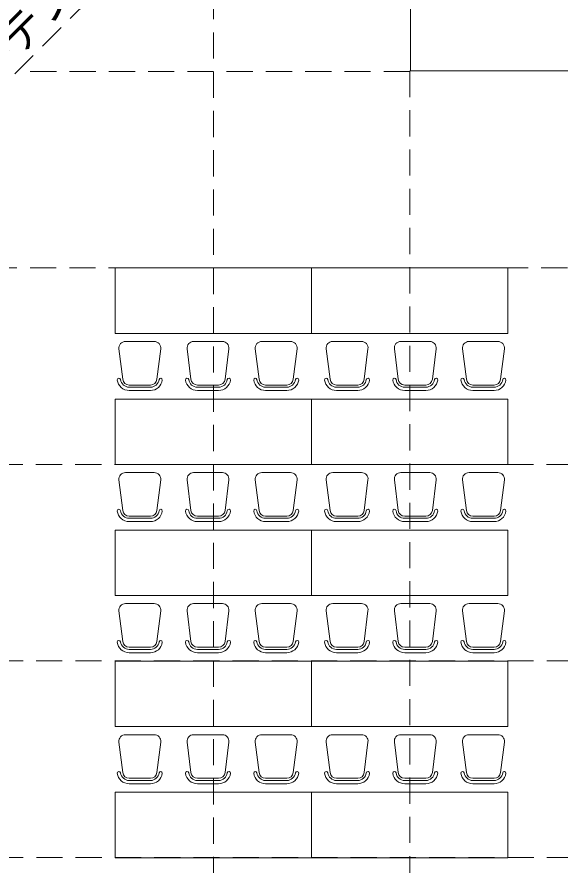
# Model space of a CAD drawing. Units: millimetres, scale not verified. Extents: x -36057 to 20255, y -22762 to 18611.
# Drawn here: x -22536 to -17558, y -7090 to 687 of the extents above; entities that cross this region are included whole.
import ezdxf
from ezdxf.enums import TextEntityAlignment as Align

# ---------------------------------------------------------------- set-up
doc = ezdxf.new("R2010")
doc.units = ezdxf.units.MM
doc.header["$LTSCALE"] = 200
doc.linetypes.add('DASHED1', pattern=[1.8, 1.2, -0.6])
for name, color, linetype, lineweight in [('1-2_130', 7, 'Continuous', 9), ('1-A', 7, 'Continuous', 9), ('1-F', 7, 'Continuous', 9)]:
    doc.layers.add(name, color=color, linetype=linetype, lineweight=lineweight)
doc.styles.add('HGｺﾞｼｯｸE', font='')
doc.styles.get('HGｺﾞｼｯｸE').set_extended_font_data('HGｺﾞｼｯｸE')

msp = doc.modelspace()

# ---------------------------------------------------------------- linework, layer by layer
at = {"layer": '1-2_130'}
for p, q in [((-18929.8, 3792.2), (-18929.8, 192.2)), ((-11729.8, 192.2), (-18929.8, 192.2)), ((-19835.1, -2214.3), (-19835.1, -1614.3)), ((-19835.1, -2214.3), (-19835.1, -1614.3)), ((-21635.1, -2214.3), (-19835.1, -2214.3)), ((-18035.1, -2214.3), (-19835.1, -2214.3)), ((-21278.1, -2288.3), (-21542.2, -2288.3)), ((-20653.1, -2288.3), (-20917.2, -2288.3)), ((-20028.1, -2288.3), (-20292.2, -2288.3)), ((-19642.2, -2288.3), (-19378.1, -2288.3)), ((-19017.2, -2288.3), (-18753.1, -2288.3)), ((-18392.2, -2288.3), (-18128.1, -2288.3)), ((-21566.7, -2635.8), (-21601.7, -2355.8)), ((-21253.6, -2635.8), (-21218.6, -2355.8)), ((-20941.7, -2635.8), (-20976.7, -2355.8)), ((-20628.6, -2635.8), (-20593.6, -2355.8)), ((-20316.7, -2635.8), (-20351.7, -2355.8)), ((-20003.6, -2635.8), (-19968.6, -2355.8)), ((-19666.7, -2635.8), (-19701.7, -2355.8)), ((-19353.6, -2635.8), (-19318.6, -2355.8)), ((-19041.7, -2635.8), (-19076.7, -2355.8)), ((-18728.6, -2635.8), (-18693.6, -2355.8)), ((-18416.7, -2635.8), (-18451.7, -2355.8)), ((-18103.6, -2635.8), (-18068.6, -2355.8)), ((-21313.1, -2688.3), (-21507.2, -2688.3)), ((-21313.1, -2708.3), (-21507.2, -2708.3)), ((-20688.1, -2688.3), (-20882.2, -2688.3)), ((-20688.1, -2708.3), (-20882.2, -2708.3)), ((-20063.1, -2688.3), (-20257.2, -2688.3)), ((-20063.1, -2708.3), (-20257.2, -2708.3)), ((-19607.2, -2688.3), (-19413.1, -2688.3)), ((-19607.2, -2708.3), (-19413.1, -2708.3)), ((-18982.2, -2688.3), (-18788.1, -2688.3)), ((-18982.2, -2708.3), (-18788.1, -2708.3)), ((-18357.2, -2688.3), (-18163.1, -2688.3)), ((-18357.2, -2708.3), (-18163.1, -2708.3)), ((-21313.1, -2738.3), (-21507.2, -2738.3)), ((-20688.1, -2738.3), (-20882.2, -2738.3)), ((-20063.1, -2738.3), (-20257.2, -2738.3)), ((-19607.2, -2738.3), (-19413.1, -2738.3)), ((-18982.2, -2738.3), (-18788.1, -2738.3)), ((-18357.2, -2738.3), (-18163.1, -2738.3)), ((-19835.1, -3416.4), (-19835.1, -2816.4)), ((-19835.1, -3416.4), (-19835.1, -2816.4)), ((-21635.1, -3416.4), (-19835.1, -3416.4)), ((-18035.1, -3416.4), (-19835.1, -3416.4)), ((-21278.1, -3490.5), (-21542.2, -3490.5)), ((-20653.1, -3490.5), (-20917.2, -3490.5)), ((-20028.1, -3490.5), (-20292.2, -3490.5)), ((-19642.2, -3490.5), (-19378.1, -3490.5)), ((-19017.2, -3490.5), (-18753.1, -3490.5)), ((-18392.2, -3490.5), (-18128.1, -3490.5)), ((-21566.7, -3837.9), (-21601.7, -3557.9)), ((-21253.6, -3837.9), (-21218.6, -3557.9)), ((-20941.7, -3837.9), (-20976.7, -3557.9)), ((-20628.6, -3837.9), (-20593.6, -3557.9)), ((-20316.7, -3837.9), (-20351.7, -3557.9)), ((-20003.6, -3837.9), (-19968.6, -3557.9)), ((-19666.7, -3837.9), (-19701.7, -3557.9)), ((-19353.6, -3837.9), (-19318.6, -3557.9)), ((-19041.7, -3837.9), (-19076.7, -3557.9)), ((-18728.6, -3837.9), (-18693.6, -3557.9)), ((-18416.7, -3837.9), (-18451.7, -3557.9)), ((-18103.6, -3837.9), (-18068.6, -3557.9)), ((-21313.1, -3890.5), (-21507.2, -3890.5)), ((-21313.1, -3910.5), (-21507.2, -3910.5)), ((-21313.1, -3940.5), (-21507.2, -3940.5)), ((-20688.1, -3890.5), (-20882.2, -3890.5)), ((-20688.1, -3910.5), (-20882.2, -3910.5)), ((-20688.1, -3940.5), (-20882.2, -3940.5)), ((-20063.1, -3890.5), (-20257.2, -3890.5)), ((-20063.1, -3910.5), (-20257.2, -3910.5)), ((-20063.1, -3940.5), (-20257.2, -3940.5)), ((-19607.2, -3890.5), (-19413.1, -3890.5)), ((-19607.2, -3910.5), (-19413.1, -3910.5)), ((-19607.2, -3940.5), (-19413.1, -3940.5)), ((-18982.2, -3890.5), (-18788.1, -3890.5)), ((-18982.2, -3910.5), (-18788.1, -3910.5)), ((-18982.2, -3940.5), (-18788.1, -3940.5)), ((-18357.2, -3890.5), (-18163.1, -3890.5)), ((-18357.2, -3910.5), (-18163.1, -3910.5)), ((-18357.2, -3940.5), (-18163.1, -3940.5)), ((-19835.1, -4618.6), (-19835.1, -4018.6)), ((-19835.1, -4618.6), (-19835.1, -4018.6)), ((-21635.1, -4618.6), (-19835.1, -4618.6)), ((-18035.1, -4618.6), (-19835.1, -4618.6)), ((-21278.1, -4692.6), (-21542.2, -4692.6)), ((-20653.1, -4692.6), (-20917.2, -4692.6)), ((-20028.1, -4692.6), (-20292.2, -4692.6)), ((-19642.2, -4692.6), (-19378.1, -4692.6)), ((-19017.2, -4692.6), (-18753.1, -4692.6)), ((-18392.2, -4692.6), (-18128.1, -4692.6)), ((-21566.7, -5040.1), (-21601.7, -4760.1)), ((-21253.6, -5040.1), (-21218.6, -4760.1)), ((-20941.7, -5040.1), (-20976.7, -4760.1)), ((-20628.6, -5040.1), (-20593.6, -4760.1)), ((-20316.7, -5040.1), (-20351.7, -4760.1)), ((-20003.6, -5040.1), (-19968.6, -4760.1)), ((-19666.7, -5040.1), (-19701.7, -4760.1)), ((-19353.6, -5040.1), (-19318.6, -4760.1)), ((-19041.7, -5040.1), (-19076.7, -4760.1)), ((-18728.6, -5040.1), (-18693.6, -4760.1)), ((-18416.7, -5040.1), (-18451.7, -4760.1)), ((-18103.6, -5040.1), (-18068.6, -4760.1)), ((-21313.1, -5092.6), (-21507.2, -5092.6)), ((-21313.1, -5112.6), (-21507.2, -5112.6)), ((-20688.1, -5092.6), (-20882.2, -5092.6)), ((-20688.1, -5112.6), (-20882.2, -5112.6)), ((-20063.1, -5092.6), (-20257.2, -5092.6)), ((-20063.1, -5112.6), (-20257.2, -5112.6)), ((-19607.2, -5092.6), (-19413.1, -5092.6)), ((-19607.2, -5112.6), (-19413.1, -5112.6)), ((-18982.2, -5092.6), (-18788.1, -5092.6)), ((-18982.2, -5112.6), (-18788.1, -5112.6)), ((-18357.2, -5092.6), (-18163.1, -5092.6)), ((-18357.2, -5112.6), (-18163.1, -5112.6)), ((-21313.1, -5142.6), (-21507.2, -5142.6)), ((-20688.1, -5142.6), (-20882.2, -5142.6)), ((-20063.1, -5142.6), (-20257.2, -5142.6)), ((-19607.2, -5142.6), (-19413.1, -5142.6)), ((-18982.2, -5142.6), (-18788.1, -5142.6)), ((-18357.2, -5142.6), (-18163.1, -5142.6)), ((-19835.1, -5820.7), (-19835.1, -5220.7)), ((-19835.1, -5820.7), (-19835.1, -5220.7)), ((-21635.1, -5820.7), (-19835.1, -5820.7)), ((-18035.1, -5820.7), (-19835.1, -5820.7)), ((-21278.1, -5894.8), (-21542.2, -5894.8)), ((-20653.1, -5894.8), (-20917.2, -5894.8)), ((-20028.1, -5894.8), (-20292.2, -5894.8)), ((-19642.2, -5894.8), (-19378.1, -5894.8)), ((-19017.2, -5894.8), (-18753.1, -5894.8)), ((-18392.2, -5894.8), (-18128.1, -5894.8)), ((-21566.7, -6242.2), (-21601.7, -5962.2)), ((-21253.6, -6242.2), (-21218.6, -5962.2)), ((-20941.7, -6242.2), (-20976.7, -5962.2)), ((-20628.6, -6242.2), (-20593.6, -5962.2)), ((-20316.7, -6242.2), (-20351.7, -5962.2)), ((-20003.6, -6242.2), (-19968.6, -5962.2)), ((-19666.7, -6242.2), (-19701.7, -5962.2)), ((-19353.6, -6242.2), (-19318.6, -5962.2)), ((-19041.7, -6242.2), (-19076.7, -5962.2)), ((-18728.6, -6242.2), (-18693.6, -5962.2)), ((-18416.7, -6242.2), (-18451.7, -5962.2)), ((-18103.6, -6242.2), (-18068.6, -5962.2)), ((-21313.1, -6294.8), (-21507.2, -6294.8)), ((-20688.1, -6294.8), (-20882.2, -6294.8)), ((-20063.1, -6294.8), (-20257.2, -6294.8)), ((-19607.2, -6294.8), (-19413.1, -6294.8)), ((-18982.2, -6294.8), (-18788.1, -6294.8)), ((-18357.2, -6294.8), (-18163.1, -6294.8)), ((-21313.1, -6314.8), (-21507.2, -6314.8)), ((-21313.1, -6344.8), (-21507.2, -6344.8)), ((-20688.1, -6314.8), (-20882.2, -6314.8)), ((-20688.1, -6344.8), (-20882.2, -6344.8)), ((-20063.1, -6314.8), (-20257.2, -6314.8)), ((-20063.1, -6344.8), (-20257.2, -6344.8)), ((-19607.2, -6314.8), (-19413.1, -6314.8)), ((-19607.2, -6344.8), (-19413.1, -6344.8)), ((-18982.2, -6314.8), (-18788.1, -6314.8)), ((-18982.2, -6344.8), (-18788.1, -6344.8)), ((-18357.2, -6314.8), (-18163.1, -6314.8)), ((-18357.2, -6344.8), (-18163.1, -6344.8)), ((-19835.1, -7022.8), (-19835.1, -6422.8)), ((-19835.1, -7022.8), (-19835.1, -6422.8)), ((-21635.1, -7022.8), (-19835.1, -7022.8)), ((-18035.1, -7022.8), (-19835.1, -7022.8))]:
    msp.add_line(p, q, dxfattribs=at)
at = {"layer": '1-2_130', "linetype": 'DASHED1'}
msp.add_line((-20350.2, 2371.7), (-24239.3, -1517.4), dxfattribs=at)
at = {"layer": '1-2_130'}
for points in [[(-21635.1, -2214.3), (-21635.1, -1614.3), (-19835.1, -1614.3)], [(-18035.1, -2214.3), (-18035.1, -1614.3), (-19835.1, -1614.3)], [(-21635.1, -3416.4), (-21635.1, -2816.4), (-19835.1, -2816.4)], [(-18035.1, -3416.4), (-18035.1, -2816.4), (-19835.1, -2816.4)], [(-21635.1, -4618.6), (-21635.1, -4018.6), (-19835.1, -4018.6)], [(-18035.1, -4618.6), (-18035.1, -4018.6), (-19835.1, -4018.6)], [(-21635.1, -5820.7), (-21635.1, -5220.7), (-19835.1, -5220.7)], [(-18035.1, -5820.7), (-18035.1, -5220.7), (-19835.1, -5220.7)], [(-21635.1, -7022.8), (-21635.1, -6422.8), (-19835.1, -6422.8)], [(-18035.1, -7022.8), (-18035.1, -6422.8), (-19835.1, -6422.8)]]:
    msp.add_lwpolyline(points, dxfattribs=at)
for centre, radius, start, end in [((-21542.2, -2348.3), 60, 90, 187.12502), ((-21278.1, -2348.3), 60, 352.87498, 90), ((-20917.2, -2348.3), 60, 90, 187.12502), ((-20653.1, -2348.3), 60, 352.87498, 90), ((-20292.2, -2348.3), 60, 90, 187.12502), ((-20028.1, -2348.3), 60, 352.87498, 90), ((-19642.2, -2348.3), 60, 90, 187.12502), ((-19378.1, -2348.3), 60, 352.87498, 90), ((-19017.2, -2348.3), 60, 90, 187.12502), ((-18753.1, -2348.3), 60, 352.87498, 90), ((-18392.2, -2348.3), 60, 90, 187.12502), ((-18128.1, -2348.3), 60, 352.87498, 90), ((-21601.4, -2640.1), 15, 7.12444, 187.12444), ((-21507.2, -2628.3), 110, 187.12473, 270), ((-21507.2, -2628.3), 80, 187.12473, 270), ((-21507.2, -2628.3), 60, 187.12473, 270), ((-21313.1, -2628.3), 60, 270, 352.87527), ((-21313.1, -2628.3), 80, 270, 352.87527), ((-21313.1, -2628.3), 110, 270, 352.87527), ((-21218.8, -2640.1), 15, 352.87556, 172.87556), ((-20976.4, -2640.1), 15, 7.12444, 187.12444), ((-20882.2, -2628.3), 110, 187.12473, 270), ((-20882.2, -2628.3), 80, 187.12473, 270), ((-20882.2, -2628.3), 60, 187.12473, 270), ((-20688.1, -2628.3), 60, 270, 352.87527), ((-20688.1, -2628.3), 80, 270, 352.87527), ((-20688.1, -2628.3), 110, 270, 352.87527), ((-20593.8, -2640.1), 15, 352.87556, 172.87556), ((-20351.4, -2640.1), 15, 7.12444, 187.12444), ((-20257.2, -2628.3), 110, 187.12473, 270), ((-20257.2, -2628.3), 80, 187.12473, 270), ((-20257.2, -2628.3), 60, 187.12473, 270), ((-20063.1, -2628.3), 60, 270, 352.87527), ((-20063.1, -2628.3), 80, 270, 352.87527), ((-20063.1, -2628.3), 110, 270, 352.87527), ((-19968.8, -2640.1), 15, 352.87556, 172.87556), ((-19701.4, -2640.1), 15, 7.12444, 187.12444), ((-19607.2, -2628.3), 110, 187.12473, 270), ((-19607.2, -2628.3), 80, 187.12473, 270), ((-19607.2, -2628.3), 60, 187.12473, 270), ((-19413.1, -2628.3), 60, 270, 352.87527), ((-19413.1, -2628.3), 80, 270, 352.87527), ((-19413.1, -2628.3), 110, 270, 352.87527), ((-19318.8, -2640.1), 15, 352.87556, 172.87556), ((-19076.4, -2640.1), 15, 7.12444, 187.12444), ((-18982.2, -2628.3), 110, 187.12473, 270), ((-18982.2, -2628.3), 80, 187.12473, 270), ((-18982.2, -2628.3), 60, 187.12473, 270), ((-18788.1, -2628.3), 60, 270, 352.87527), ((-18788.1, -2628.3), 80, 270, 352.87527), ((-18788.1, -2628.3), 110, 270, 352.87527), ((-18693.8, -2640.1), 15, 352.87556, 172.87556), ((-18451.4, -2640.1), 15, 7.12444, 187.12444), ((-18357.2, -2628.3), 110, 187.12473, 270), ((-18357.2, -2628.3), 80, 187.12473, 270), ((-18357.2, -2628.3), 60, 187.12473, 270), ((-18163.1, -2628.3), 60, 270, 352.87527), ((-18163.1, -2628.3), 80, 270, 352.87527), ((-18163.1, -2628.3), 110, 270, 352.87527), ((-18068.8, -2640.1), 15, 352.87556, 172.87556), ((-21542.2, -3550.5), 60, 90, 187.12502), ((-21278.1, -3550.5), 60, 352.87498, 90), ((-20917.2, -3550.5), 60, 90, 187.12502), ((-20653.1, -3550.5), 60, 352.87498, 90), ((-20292.2, -3550.5), 60, 90, 187.12502), ((-20028.1, -3550.5), 60, 352.87498, 90), ((-19642.2, -3550.5), 60, 90, 187.12502), ((-19378.1, -3550.5), 60, 352.87498, 90), ((-19017.2, -3550.5), 60, 90, 187.12502), ((-18753.1, -3550.5), 60, 352.87498, 90), ((-18392.2, -3550.5), 60, 90, 187.12502), ((-18128.1, -3550.5), 60, 352.87498, 90), ((-21601.4, -3842.3), 15, 7.12444, 187.12444), ((-21507.2, -3830.5), 110, 187.12473, 270), ((-21507.2, -3830.5), 80, 187.12473, 270), ((-21507.2, -3830.5), 60, 187.12473, 270), ((-21313.1, -3830.5), 60, 270, 352.87527), ((-21313.1, -3830.5), 80, 270, 352.87527), ((-21313.1, -3830.5), 110, 270, 352.87527), ((-21218.8, -3842.3), 15, 352.87556, 172.87556), ((-20976.4, -3842.3), 15, 7.12444, 187.12444), ((-20882.2, -3830.5), 110, 187.12473, 270), ((-20882.2, -3830.5), 80, 187.12473, 270), ((-20882.2, -3830.5), 60, 187.12473, 270), ((-20688.1, -3830.5), 60, 270, 352.87527), ((-20688.1, -3830.5), 80, 270, 352.87527), ((-20688.1, -3830.5), 110, 270, 352.87527), ((-20593.8, -3842.3), 15, 352.87556, 172.87556), ((-20351.4, -3842.3), 15, 7.12444, 187.12444), ((-20257.2, -3830.5), 110, 187.12473, 270), ((-20257.2, -3830.5), 80, 187.12473, 270), ((-20257.2, -3830.5), 60, 187.12473, 270), ((-20063.1, -3830.5), 60, 270, 352.87527), ((-20063.1, -3830.5), 80, 270, 352.87527), ((-20063.1, -3830.5), 110, 270, 352.87527), ((-19968.8, -3842.3), 15, 352.87556, 172.87556), ((-19701.4, -3842.3), 15, 7.12444, 187.12444), ((-19607.2, -3830.5), 110, 187.12473, 270), ((-19607.2, -3830.5), 80, 187.12473, 270), ((-19607.2, -3830.5), 60, 187.12473, 270), ((-19413.1, -3830.5), 60, 270, 352.87527), ((-19413.1, -3830.5), 80, 270, 352.87527), ((-19413.1, -3830.5), 110, 270, 352.87527), ((-19318.8, -3842.3), 15, 352.87556, 172.87556), ((-19076.4, -3842.3), 15, 7.12444, 187.12444), ((-18982.2, -3830.5), 110, 187.12473, 270), ((-18982.2, -3830.5), 80, 187.12473, 270), ((-18982.2, -3830.5), 60, 187.12473, 270), ((-18788.1, -3830.5), 60, 270, 352.87527), ((-18788.1, -3830.5), 80, 270, 352.87527), ((-18788.1, -3830.5), 110, 270, 352.87527), ((-18693.8, -3842.3), 15, 352.87556, 172.87556), ((-18451.4, -3842.3), 15, 7.12444, 187.12444), ((-18357.2, -3830.5), 110, 187.12473, 270), ((-18357.2, -3830.5), 80, 187.12473, 270), ((-18357.2, -3830.5), 60, 187.12473, 270), ((-18163.1, -3830.5), 60, 270, 352.87527), ((-18163.1, -3830.5), 80, 270, 352.87527), ((-18163.1, -3830.5), 110, 270, 352.87527), ((-18068.8, -3842.3), 15, 352.87556, 172.87556), ((-21542.2, -4752.6), 60, 90, 187.12502), ((-21278.1, -4752.6), 60, 352.87498, 90), ((-20917.2, -4752.6), 60, 90, 187.12502), ((-20653.1, -4752.6), 60, 352.87498, 90), ((-20292.2, -4752.6), 60, 90, 187.12502), ((-20028.1, -4752.6), 60, 352.87498, 90), ((-19642.2, -4752.6), 60, 90, 187.12502), ((-19378.1, -4752.6), 60, 352.87498, 90), ((-19017.2, -4752.6), 60, 90, 187.12502), ((-18753.1, -4752.6), 60, 352.87498, 90), ((-18392.2, -4752.6), 60, 90, 187.12502), ((-18128.1, -4752.6), 60, 352.87498, 90), ((-21601.4, -5044.4), 15, 7.12444, 187.12444), ((-21507.2, -5032.6), 110, 187.12473, 270), ((-21507.2, -5032.6), 80, 187.12473, 270), ((-21507.2, -5032.6), 60, 187.12473, 270), ((-21313.1, -5032.6), 60, 270, 352.87527), ((-21313.1, -5032.6), 80, 270, 352.87527), ((-21313.1, -5032.6), 110, 270, 352.87527), ((-21218.8, -5044.4), 15, 352.87556, 172.87556), ((-20976.4, -5044.4), 15, 7.12444, 187.12444), ((-20882.2, -5032.6), 110, 187.12473, 270), ((-20882.2, -5032.6), 80, 187.12473, 270), ((-20882.2, -5032.6), 60, 187.12473, 270), ((-20688.1, -5032.6), 60, 270, 352.87527), ((-20688.1, -5032.6), 80, 270, 352.87527), ((-20688.1, -5032.6), 110, 270, 352.87527), ((-20593.8, -5044.4), 15, 352.87556, 172.87556), ((-20351.4, -5044.4), 15, 7.12444, 187.12444), ((-20257.2, -5032.6), 110, 187.12473, 270), ((-20257.2, -5032.6), 80, 187.12473, 270), ((-20257.2, -5032.6), 60, 187.12473, 270), ((-20063.1, -5032.6), 60, 270, 352.87527), ((-20063.1, -5032.6), 80, 270, 352.87527), ((-20063.1, -5032.6), 110, 270, 352.87527), ((-19968.8, -5044.4), 15, 352.87556, 172.87556), ((-19701.4, -5044.4), 15, 7.12444, 187.12444), ((-19607.2, -5032.6), 110, 187.12473, 270), ((-19607.2, -5032.6), 80, 187.12473, 270), ((-19607.2, -5032.6), 60, 187.12473, 270), ((-19413.1, -5032.6), 60, 270, 352.87527), ((-19413.1, -5032.6), 80, 270, 352.87527), ((-19413.1, -5032.6), 110, 270, 352.87527), ((-19318.8, -5044.4), 15, 352.87556, 172.87556), ((-19076.4, -5044.4), 15, 7.12444, 187.12444), ((-18982.2, -5032.6), 110, 187.12473, 270), ((-18982.2, -5032.6), 80, 187.12473, 270), ((-18982.2, -5032.6), 60, 187.12473, 270), ((-18788.1, -5032.6), 60, 270, 352.87527), ((-18788.1, -5032.6), 80, 270, 352.87527), ((-18788.1, -5032.6), 110, 270, 352.87527), ((-18693.8, -5044.4), 15, 352.87556, 172.87556), ((-18451.4, -5044.4), 15, 7.12444, 187.12444), ((-18357.2, -5032.6), 110, 187.12473, 270), ((-18357.2, -5032.6), 80, 187.12473, 270), ((-18357.2, -5032.6), 60, 187.12473, 270), ((-18163.1, -5032.6), 60, 270, 352.87527), ((-18163.1, -5032.6), 80, 270, 352.87527), ((-18163.1, -5032.6), 110, 270, 352.87527), ((-18068.8, -5044.4), 15, 352.87556, 172.87556), ((-21542.2, -5954.8), 60, 90, 187.12502), ((-21278.1, -5954.8), 60, 352.87498, 90), ((-20917.2, -5954.8), 60, 90, 187.12502), ((-20653.1, -5954.8), 60, 352.87498, 90), ((-20292.2, -5954.8), 60, 90, 187.12502), ((-20028.1, -5954.8), 60, 352.87498, 90), ((-19642.2, -5954.8), 60, 90, 187.12502), ((-19378.1, -5954.8), 60, 352.87498, 90), ((-19017.2, -5954.8), 60, 90, 187.12502), ((-18753.1, -5954.8), 60, 352.87498, 90), ((-18392.2, -5954.8), 60, 90, 187.12502), ((-18128.1, -5954.8), 60, 352.87498, 90), ((-21601.4, -6246.6), 15, 7.12444, 187.12444), ((-21507.2, -6234.8), 110, 187.12473, 270), ((-21507.2, -6234.8), 80, 187.12473, 270), ((-21507.2, -6234.8), 60, 187.12473, 270), ((-21313.1, -6234.8), 60, 270, 352.87527), ((-21313.1, -6234.8), 80, 270, 352.87527), ((-21313.1, -6234.8), 110, 270, 352.87527), ((-21218.8, -6246.6), 15, 352.87556, 172.87556), ((-20976.4, -6246.6), 15, 7.12444, 187.12444), ((-20882.2, -6234.8), 110, 187.12473, 270), ((-20882.2, -6234.8), 80, 187.12473, 270), ((-20882.2, -6234.8), 60, 187.12473, 270), ((-20688.1, -6234.8), 60, 270, 352.87527), ((-20688.1, -6234.8), 80, 270, 352.87527), ((-20688.1, -6234.8), 110, 270, 352.87527), ((-20593.8, -6246.6), 15, 352.87556, 172.87556), ((-20351.4, -6246.6), 15, 7.12444, 187.12444), ((-20257.2, -6234.8), 110, 187.12473, 270), ((-20257.2, -6234.8), 80, 187.12473, 270), ((-20257.2, -6234.8), 60, 187.12473, 270), ((-20063.1, -6234.8), 60, 270, 352.87527), ((-20063.1, -6234.8), 80, 270, 352.87527), ((-20063.1, -6234.8), 110, 270, 352.87527), ((-19968.8, -6246.6), 15, 352.87556, 172.87556), ((-19701.4, -6246.6), 15, 7.12444, 187.12444), ((-19607.2, -6234.8), 110, 187.12473, 270), ((-19607.2, -6234.8), 80, 187.12473, 270), ((-19607.2, -6234.8), 60, 187.12473, 270), ((-19413.1, -6234.8), 60, 270, 352.87527), ((-19413.1, -6234.8), 80, 270, 352.87527), ((-19413.1, -6234.8), 110, 270, 352.87527), ((-19318.8, -6246.6), 15, 352.87556, 172.87556), ((-19076.4, -6246.6), 15, 7.12444, 187.12444), ((-18982.2, -6234.8), 110, 187.12473, 270), ((-18982.2, -6234.8), 80, 187.12473, 270), ((-18982.2, -6234.8), 60, 187.12473, 270), ((-18788.1, -6234.8), 60, 270, 352.87527), ((-18788.1, -6234.8), 80, 270, 352.87527), ((-18788.1, -6234.8), 110, 270, 352.87527), ((-18693.8, -6246.6), 15, 352.87556, 172.87556), ((-18451.4, -6246.6), 15, 7.12444, 187.12444), ((-18357.2, -6234.8), 110, 187.12473, 270), ((-18357.2, -6234.8), 80, 187.12473, 270), ((-18357.2, -6234.8), 60, 187.12473, 270), ((-18163.1, -6234.8), 60, 270, 352.87527), ((-18163.1, -6234.8), 80, 270, 352.87527), ((-18163.1, -6234.8), 110, 270, 352.87527), ((-18068.8, -6246.6), 15, 352.87556, 172.87556)]:
    msp.add_arc(centre, radius, start, end, dxfattribs=at)
at = {"layer": '1-F', "color": 4, "linetype": 'DASHED1'}
for p, q in [((-20736.2, 1985.7), (-20736.2, -13232.7)), ((-18934.1, 187.9), (-22534.1, 187.9)), ((-18934.1, 192.2), (-18934.1, -13466.7)), ((-20736.2, -1614.3), (-24336.2, -1614.3)), ((-18934.1, -1614.3), (-20736.2, -1614.3)), ((-15329.8, -1614.3), (-18934.1, -1614.3)), ((-2682.7, -3416.4), (-26421.2, -3416.4)), ((-880.6, -5218.6), (-27940.5, -5218.6)), ((921.5, -7020.7), (-29742.6, -7020.7))]:
    msp.add_line(p, q, dxfattribs=at)

# ---------------------------------------------------------------- texts
at = {"layer": '1-A', "style": 'HGｺﾞｼｯｸE'}
msp.add_text('(カ-テン)', height=293.3, rotation=45, dxfattribs=at).set_placement((-22931.2, -209.2), align=Align.BOTTOM_LEFT)

doc.saveas('drawing.dxf')
